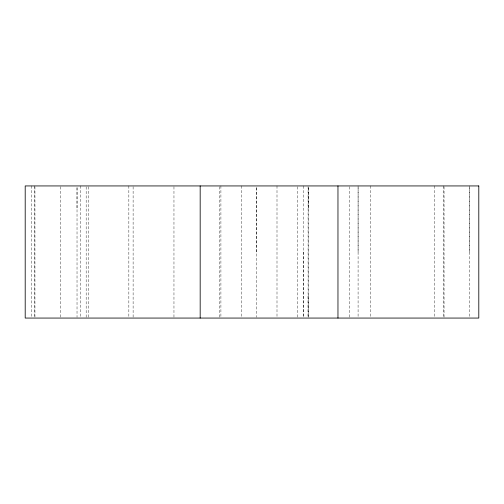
<?xml version="1.0" encoding="UTF-8"?>
<svg xmlns="http://www.w3.org/2000/svg" width="504" height="504" viewBox="0 0 504 504"><rect width="100%" height="100%" fill="white"/><g stroke="black" fill="none" stroke-linecap="round" stroke-linejoin="round"><path stroke-width="0.38" stroke-dasharray="2.52 1.89" d="M77.024 207.963L77.024 186.726L77.024 317.274M86.165 317.274L86.165 186.726M256.265 252L256.265 186.726L256.265 317.274M303.213 252L303.213 317.274L303.213 185.938M308.089 296.037L308.089 317.274L308.089 186.726M308.7 207.963L308.7 186.726L308.7 317.274M358.086 252L358.086 186.726M469.652 252L469.652 186.726M469.652 185.938L469.652 317.274M444.049 186.726L444.049 317.274M443.438 185.938L443.438 317.274M434.291 185.938L434.291 317.274M370.276 185.938L370.276 317.274M358.086 185.938L358.086 317.274M349.549 186.726L349.549 317.274M297.725 186.726L297.725 317.274M276.998 185.938L276.998 317.274M241.637 185.938L241.637 317.274M220.909 185.938L220.909 317.274M219.687 186.726L219.687 317.274M173.962 186.726L173.962 317.274M133.113 186.726L133.113 317.274M128.848 185.938L128.848 317.274M88.61 186.726L88.61 317.274M80.678 185.938L80.678 317.274M60.562 186.726L60.562 317.274M34.952 186.726L34.952 317.274M34.348 185.938L34.348 317.274M31.298 185.938L31.298 317.274"/><path stroke-width="0.76" d="M337.964 185.938L337.964 318.062M200.176 185.938L200.176 318.062M478.8 185.938L25.2 185.938L25.2 318.062L478.8 318.062L478.8 185.938"/></g></svg>
